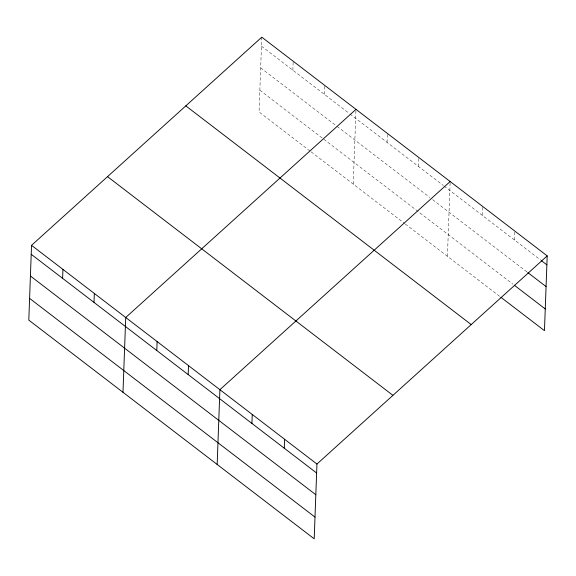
<?xml version="1.0" encoding="UTF-8"?>
<svg xmlns="http://www.w3.org/2000/svg" width="576" height="576" viewBox="0 0 576 576"><rect width="100%" height="100%" fill="white"/><g stroke="black" fill="none" stroke-linecap="round" stroke-linejoin="round"><path stroke-width="0.43" stroke-dasharray="2.88 2.16" d="M261.792 37.174L259.056 111.953L310.428 151.322M292.86 70.193L293.191 61.229M324.259 94.255L324.583 85.291M353.239 184.133L355.946 110.246M387.043 142.373L387.374 133.409M418.442 166.428L418.766 157.464M447.422 256.306L450.166 181.526M482.177 215.273L482.508 206.316M514.526 240.062L514.858 231.098M261.468 46.138L349.229 113.393M349.942 113.94L443.412 185.566M444.125 186.113L540.54 259.999M260.669 67.853L336.305 125.813M337.018 126.36L429.775 197.446M432.626 199.634L527.09 272.023M259.848 90.23L512.906 284.162M311.141 151.87L404.611 223.502M405.324 224.042L500.155 296.719"/><path stroke-width="0.86" d="M31.543 245.333L28.8 320.112L314.208 538.826L316.944 464.047L547.2 255.888L261.792 37.174L31.543 245.333L316.944 464.047M62.611 278.352L62.935 269.388M94.003 302.407L94.334 293.45M122.983 392.285L125.726 317.506L355.975 109.346M156.794 350.525L157.118 341.568M188.186 374.587L188.518 365.623M217.166 464.465L219.91 389.686L450.166 181.526M251.928 423.432L252.252 414.468M284.27 448.222L284.602 439.258M547.2 255.888L544.457 330.667L500.861 297.259M541.246 260.539L546.869 264.852M527.796 272.563L546.077 286.574M514.318 285.242L545.256 308.952M185.81 105.862L471.218 324.583M107.525 176.638L392.933 395.352M31.212 254.29L316.62 473.011M30.42 276.012L315.821 494.726M29.599 298.39L315 517.104"/></g></svg>
